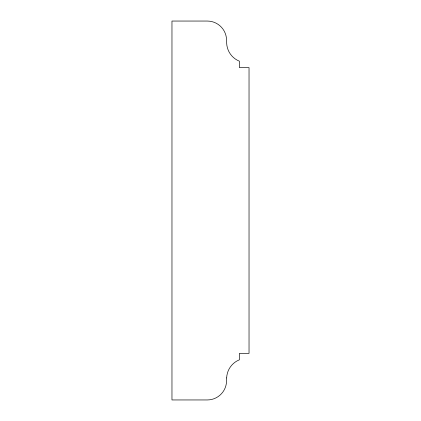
<?xml version="1.0" encoding="UTF-8"?>
<svg xmlns="http://www.w3.org/2000/svg" width="421" height="421" viewBox="0 0 421 421"><rect width="100%" height="100%" fill="white"/><g stroke="black" fill="none" stroke-linecap="round" stroke-linejoin="round"><path stroke-width="0.63" d="M226.661 377.937L226.545 381.347A19.266 19.266 0 0 1 207.29 399.95L171.968 399.95L171.968 21.05L207.29 21.05A19.266 19.266 0 0 1 226.545 39.653L226.661 43.063A20.271 20.271 0 0 0 239.402 61.187L239.402 67.607L249.032 67.607L249.032 353.393L239.402 353.393L239.402 359.813A20.271 20.271 0 0 0 226.661 377.937"/></g></svg>
